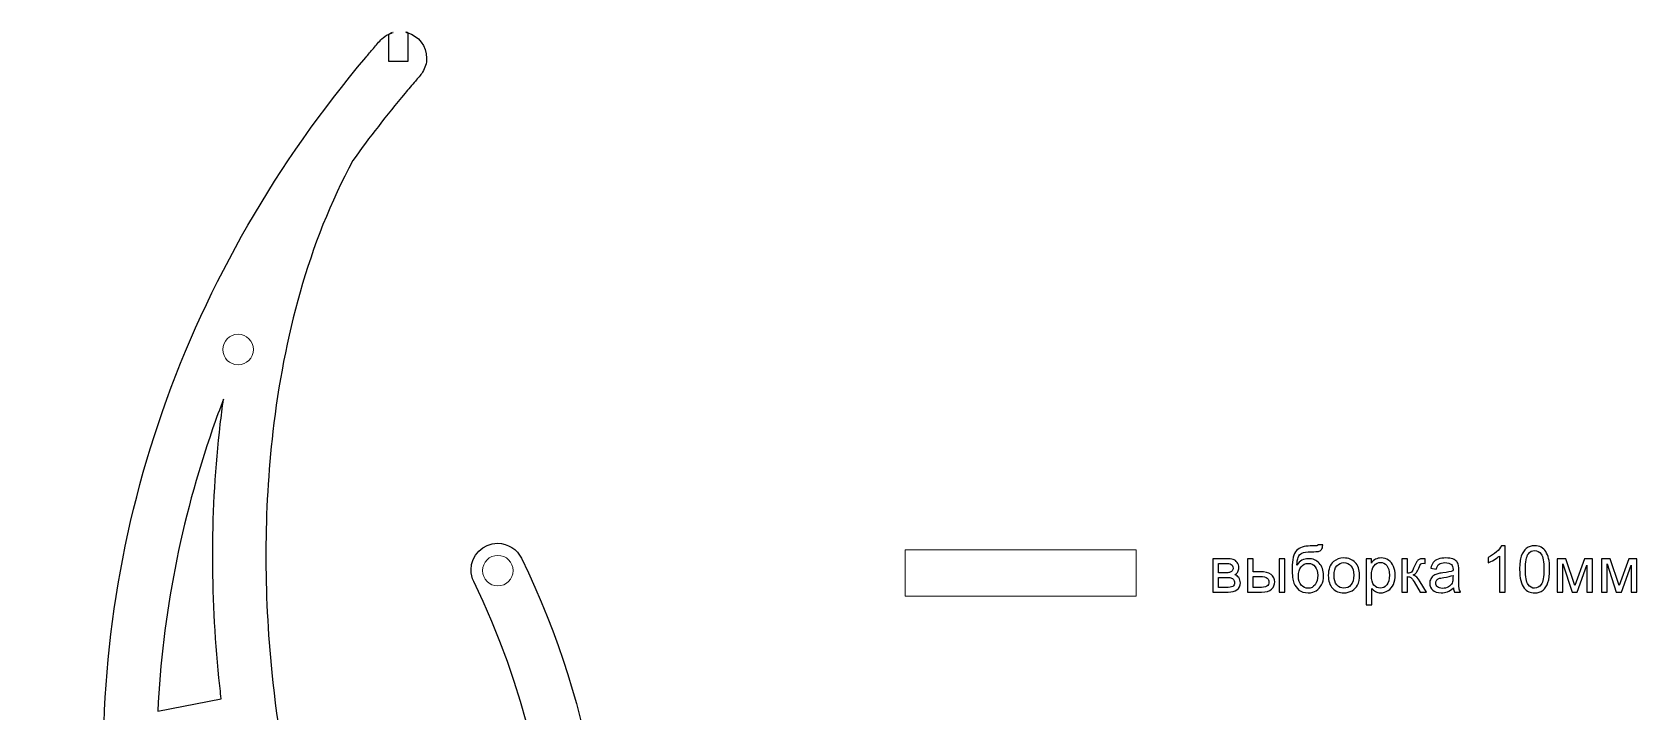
# Model space of a CAD drawing. Header units: centimetres. Extents: x -860 to -17, y -240 to 97.
# Drawn here: x -685.7 to -564.8, y -143.5 to -92.3 of the extents above; entities that cross this region are included whole.
import ezdxf

# ---------------------------------------------------------------- set-up
doc = ezdxf.new("R2010")
doc.units = ezdxf.units.CM
doc.header["$MEASUREMENT"] = 0
doc.layers.add('layer 1', color=7, linetype='Continuous')

msp = doc.modelspace()

# ---------------------------------------------------------------- linework, layer by layer
at = {"layer": 'layer 1', "color": 177, "lineweight": 20}
msp.add_lwpolyline([(-619.95808, -134.74658), (-602.55422, -134.74658), (-602.55422, -131.26582), (-619.95808, -131.26582), (-619.95808, -134.74658)], close=True, dxfattribs=at)
for centre in [(-670.1898, -116.17668), (-650.6267, -132.82498)]:
    msp.add_ellipse(centre, major_axis=(0, 1.15), ratio=1, dxfattribs=at)
at = {"layer": 'layer 1', "color": 242}
for points, knots in [([(-650.239, -218.71008), (-650.239, -218.71008), (-650.239, -218.74066), (-650.239, -218.74066), (-650.239, -218.74066), (-650.239, -218.74066), (-640.76405, -218.74066), (-640.76405, -218.74066), (-640.76405, -218.74066), (-640.76405, -218.74066), (-635.76431, -218.74066), (-635.76431, -218.74066), (-635.76431, -218.74066), (-635.76431, -218.74066), (-634.26384, -218.74066), (-634.26384, -218.74066), (-634.26384, -218.74066), (-636.25617, -216.35117), (-638.63878, -214.24754), (-641.32488, -212.50919), (-641.32488, -212.50919), (-641.37076, -212.47951), (-641.4167, -212.4499), (-641.46275, -212.42043), (-641.46275, -212.42043), (-647.0049, -208.3639), (-652.08443, -203.73328), (-656.55708, -198.57138), (-656.55708, -198.57138), (-642.19013, -179.12699), (-637.58646, -155.1893), (-648.84587, -131.89316), (-648.84587, -131.89316), (-648.84587, -131.89316), (-648.84965, -131.89499), (-648.84965, -131.89499), (-648.84965, -131.89499), (-649.17259, -131.22805), (-649.85585, -130.76809), (-650.64658, -130.76809), (-650.64658, -130.76809), (-651.7486, -130.76809), (-652.64196, -131.66145), (-652.64196, -132.76347), (-652.64196, -132.76347), (-652.64196, -133.07476), (-652.57064, -133.36939), (-652.44351, -133.63195), (-652.44351, -133.63195), (-652.44351, -133.63195), (-652.44729, -133.63378), (-652.44729, -133.63378), (-652.44729, -133.63378), (-644.68331, -149.69776), (-644.97802, -165.99999), (-650.99715, -180.74756), (-650.99715, -180.74756), (-655.65934, -176.24385), (-659.15273, -170.35536), (-661.66668, -164.45944), (-661.66668, -164.45944), (-664.8883, -156.90385), (-666.82608, -148.66236), (-667.64889, -140.50028), (-667.64889, -140.50028), (-668.25415, -134.49629), (-668.26175, -128.3473), (-667.56699, -122.35102), (-667.56699, -122.35102), (-666.75331, -115.32844), (-664.92445, -108.1744), (-661.53902, -101.93029), (-661.53902, -101.93029), (-660.29709, -100.20066), (-658.98796, -98.51591), (-657.61589, -96.87841), (-657.61589, -96.87841), (-657.35952, -96.57244), (-657.10107, -96.26801), (-656.8404, -95.9653), (-656.8404, -95.9653), (-656.65892, -95.75453), (-656.44309, -95.52634), (-656.29501, -95.29073), (-656.29501, -95.29073), (-656.10194, -94.98358), (-655.99024, -94.6201), (-655.99024, -94.23051), (-655.99024, -94.23051), (-655.99024, -93.32696), (-656.59084, -92.56382), (-657.41455, -92.31821), (-657.41455, -92.31821), (-657.40061, -92.32237), (-657.38673, -92.32667), (-657.37292, -92.33112), (-657.37292, -92.33112), (-657.37292, -92.33112), (-657.37292, -94.47281), (-657.37292, -94.47281), (-657.37292, -94.47281), (-657.37292, -94.47281), (-658.87292, -94.47281), (-658.87292, -94.47281), (-658.87292, -94.47281), (-658.87292, -94.47281), (-658.87292, -92.44283), (-658.87292, -92.44283), (-658.87292, -92.44283), (-659.0503, -92.53104), (-659.21271, -92.64485), (-659.35527, -92.77946), (-659.35527, -92.77946), (-659.57989, -92.9916), (-659.79246, -93.26272), (-659.99379, -93.49738), (-659.99379, -93.49738), (-660.18853, -93.72438), (-660.38212, -93.95228), (-660.57452, -94.18104), (-660.57452, -94.18104), (-667.22521, -102.08889), (-672.47105, -111.05459), (-675.88208, -120.83093), (-675.88208, -120.83093), (-679.25598, -130.50084), (-680.74428, -140.77908), (-680.21822, -151.00853), (-680.21822, -151.00853), (-679.56443, -163.72186), (-675.85447, -176.03025), (-669.57107, -187.08866), (-669.57107, -187.08866), (-667.24809, -191.17697), (-664.60361, -195.04442), (-661.67911, -198.67819), (-661.67911, -198.67819), (-664.59454, -202.31663), (-667.87657, -205.77469), (-671.47318, -209.01556), (-671.47318, -209.01556), (-677.15951, -210.99246), (-682.07658, -214.3931), (-685.70153, -218.74066), (-685.70153, -218.74066), (-685.70153, -218.74066), (-679.20132, -218.74066), (-679.20132, -218.74066), (-679.20132, -218.74066), (-679.20132, -218.74066), (-669.56103, -218.74066), (-669.56103, -218.74066), (-669.56103, -218.74066), (-669.56103, -218.74066), (-669.56103, -218.71008), (-669.56103, -218.71008), (-669.56103, -218.71008), (-669.56103, -218.71008), (-669.52954, -218.71008), (-669.52954, -218.71008), (-669.52954, -218.71008), (-666.64787, -217.41262), (-663.40428, -216.68338), (-659.97381, -216.68338), (-659.97381, -216.68338), (-656.54335, -216.68338), (-653.29976, -217.41262), (-650.41809, -218.71008), (-650.41809, -218.71008), (-650.41809, -218.71008), (-650.239, -218.71008), (-650.239, -218.71008)], [0, 0, 0, 0, 0.022727273, 0.022727273, 0.022727273, 0.022727273, 0.045454545, 0.045454545, 0.045454545, 0.045454545, 0.068181818, 0.068181818, 0.068181818, 0.068181818, 0.090909091, 0.090909091, 0.090909091, 0.090909091, 0.113636364, 0.113636364, 0.113636364, 0.113636364, 0.136363636, 0.136363636, 0.136363636, 0.136363636, 0.159090909, 0.159090909, 0.159090909, 0.159090909, 0.181818182, 0.181818182, 0.181818182, 0.181818182, 0.204545455, 0.204545455, 0.204545455, 0.204545455, 0.227272727, 0.227272727, 0.227272727, 0.227272727, 0.25, 0.25, 0.25, 0.25, 0.272727273, 0.272727273, 0.272727273, 0.272727273, 0.295454545, 0.295454545, 0.295454545, 0.295454545, 0.318181818, 0.318181818, 0.318181818, 0.318181818, 0.340909091, 0.340909091, 0.340909091, 0.340909091, 0.363636364, 0.363636364, 0.363636364, 0.363636364, 0.386363636, 0.386363636, 0.386363636, 0.386363636, 0.409090909, 0.409090909, 0.409090909, 0.409090909, 0.431818182, 0.431818182, 0.431818182, 0.431818182, 0.454545455, 0.454545455, 0.454545455, 0.454545455, 0.477272727, 0.477272727, 0.477272727, 0.477272727, 0.5, 0.5, 0.5, 0.5, 0.522727273, 0.522727273, 0.522727273, 0.522727273, 0.545454545, 0.545454545, 0.545454545, 0.545454545, 0.568181818, 0.568181818, 0.568181818, 0.568181818, 0.590909091, 0.590909091, 0.590909091, 0.590909091, 0.613636364, 0.613636364, 0.613636364, 0.613636364, 0.636363636, 0.636363636, 0.636363636, 0.636363636, 0.659090909, 0.659090909, 0.659090909, 0.659090909, 0.681818182, 0.681818182, 0.681818182, 0.681818182, 0.704545455, 0.704545455, 0.704545455, 0.704545455, 0.727272727, 0.727272727, 0.727272727, 0.727272727, 0.75, 0.75, 0.75, 0.75, 0.772727273, 0.772727273, 0.772727273, 0.772727273, 0.795454545, 0.795454545, 0.795454545, 0.795454545, 0.818181818, 0.818181818, 0.818181818, 0.818181818, 0.840909091, 0.840909091, 0.840909091, 0.840909091, 0.863636364, 0.863636364, 0.863636364, 0.863636364, 0.886363636, 0.886363636, 0.886363636, 0.886363636, 0.909090909, 0.909090909, 0.909090909, 0.909090909, 0.931818182, 0.931818182, 0.931818182, 0.931818182, 0.954545455, 0.954545455, 0.954545455, 0.954545455, 1, 1, 1, 1]), ([(-658.77169, -92.39598), (-658.80581, -92.41062), (-658.83945, -92.42619), (-658.87256, -92.44265), (-658.87256, -92.44265), (-658.83945, -92.42619), (-658.80581, -92.41062), (-658.77169, -92.39598)], [0, 0, 0, 0, 0.333333333, 0.333333333, 0.333333333, 0.333333333, 1, 1, 1, 1]), ([(-658.71969, -92.37453), (-658.73636, -92.38113), (-658.75292, -92.38795), (-658.76936, -92.39498), (-658.76936, -92.39498), (-658.75292, -92.38795), (-658.73636, -92.38113), (-658.71969, -92.37453)], [0, 0, 0, 0, 0.333333333, 0.333333333, 0.333333333, 0.333333333, 1, 1, 1, 1]), ([(-658.68014, -92.35937), (-658.68859, -92.3625), (-658.697, -92.36569), (-658.70539, -92.36894), (-658.70539, -92.36894), (-658.697, -92.36569), (-658.68858, -92.3625), (-658.68014, -92.35937)], [0, 0, 0, 0, 0.333333333, 0.333333333, 0.333333333, 0.333333333, 1, 1, 1, 1]), ([(-658.63992, -92.34492), (-658.65308, -92.34949), (-658.66617, -92.35418), (-658.67921, -92.35902), (-658.67921, -92.35902), (-658.66617, -92.35419), (-658.65308, -92.34949), (-658.63992, -92.34492)], [0, 0, 0, 0, 0.333333333, 0.333333333, 0.333333333, 0.333333333, 1, 1, 1, 1]), ([(-658.61496, -92.33645), (-658.62303, -92.33913), (-658.63108, -92.34186), (-658.6391, -92.34464), (-658.6391, -92.34464), (-658.63108, -92.34186), (-658.62303, -92.33913), (-658.61496, -92.33645)], [0, 0, 0, 0, 0.333333333, 0.333333333, 0.333333333, 0.333333333, 1, 1, 1, 1]), ([(-658.59227, -92.32906), (-658.59862, -92.33109), (-658.60497, -92.33314), (-658.61129, -92.33523), (-658.61129, -92.33523), (-658.60497, -92.33314), (-658.59863, -92.33109), (-658.59227, -92.32906)], [0, 0, 0, 0, 0.333333333, 0.333333333, 0.333333333, 0.333333333, 1, 1, 1, 1]), ([(-658.50618, -92.30375), (-658.51815, -92.30698), (-658.53009, -92.31032), (-658.54197, -92.31376), (-658.54197, -92.31376), (-658.53008, -92.31032), (-658.51815, -92.30698), (-658.50618, -92.30375)], [0, 0, 0, 0, 0.333333333, 0.333333333, 0.333333333, 0.333333333, 1, 1, 1, 1]), ([(-657.57225, -92.27812), (-657.57935, -92.27663), (-657.58645, -92.27516), (-657.59358, -92.27374), (-657.59358, -92.27374), (-657.58645, -92.27516), (-657.57935, -92.27662), (-657.57225, -92.27812)], [0, 0, 0, 0, 0.333333333, 0.333333333, 0.333333333, 0.333333333, 1, 1, 1, 1]), ([(-657.52099, -92.28964), (-657.5297, -92.28756), (-657.53842, -92.28554), (-657.54717, -92.28358), (-657.54717, -92.28358), (-657.53843, -92.28554), (-657.52969, -92.28757), (-657.52099, -92.28964)], [0, 0, 0, 0, 0.333333333, 0.333333333, 0.333333333, 0.333333333, 1, 1, 1, 1]), ([(-657.46893, -92.30283), (-657.47964, -92.29996), (-657.49037, -92.29718), (-657.50115, -92.29449), (-657.50115, -92.29449), (-657.49038, -92.29718), (-657.47964, -92.29996), (-657.46893, -92.30283)], [0, 0, 0, 0, 0.333333333, 0.333333333, 0.333333333, 0.333333333, 1, 1, 1, 1]), ([(-657.42024, -92.31652), (-657.4326, -92.31288), (-657.44499, -92.30935), (-657.45744, -92.30594), (-657.45744, -92.30594), (-657.44499, -92.30935), (-657.43259, -92.31288), (-657.42024, -92.31652)], [0, 0, 0, 0, 0.333333333, 0.333333333, 0.333333333, 0.333333333, 1, 1, 1, 1]), ([(-671.45555, -142.48627), (-671.45555, -142.48627), (-676.23587, -143.40926), (-676.23587, -143.40926), (-676.23587, -143.40926), (-675.88985, -136.17357), (-674.49603, -129.00055), (-672.10536, -122.14865), (-672.10536, -122.14865), (-671.84333, -121.39765), (-671.56973, -120.6518), (-671.28514, -119.91102), (-671.28514, -119.91102), (-671.37577, -120.54912), (-671.45835, -121.18716), (-671.5328, -121.8245), (-671.5328, -121.8245), (-672.26931, -128.12928), (-672.26518, -134.58795), (-671.62872, -140.90148), (-671.62872, -140.90148), (-671.57549, -141.42954), (-671.51778, -141.95787), (-671.45555, -142.48627)], [0, 0, 0, 0, 0.142857143, 0.142857143, 0.142857143, 0.142857143, 0.285714286, 0.285714286, 0.285714286, 0.285714286, 0.428571429, 0.428571429, 0.428571429, 0.428571429, 0.571428571, 0.571428571, 0.571428571, 0.571428571, 0.714285714, 0.714285714, 0.714285714, 0.714285714, 1, 1, 1, 1])]:
    msp.add_open_spline(points, degree=3, knots=knots, dxfattribs=at)
at = {"layer": 'layer 1', "color": 250}
for points, knots in [([(-588.87317, -130.88535), (-588.87317, -130.88535), (-588.49484, -130.8902), (-588.49484, -130.8902), (-588.49484, -130.8902), (-588.51182, -131.05915), (-588.54981, -131.17718), (-588.60721, -131.24347), (-588.60721, -131.24347), (-588.66461, -131.30976), (-588.73817, -131.35179), (-588.82871, -131.3712), (-588.82871, -131.3712), (-588.91925, -131.38979), (-589.0971, -131.39949), (-589.36145, -131.39949), (-589.36145, -131.39949), (-589.71229, -131.39949), (-589.95158, -131.43344), (-590.07931, -131.50135), (-590.07931, -131.50135), (-590.20622, -131.56925), (-590.29838, -131.67758), (-590.35416, -131.82632), (-590.35416, -131.82632), (-590.40994, -131.97588), (-590.44066, -132.16747), (-590.44713, -132.40271), (-590.44713, -132.40271), (-590.33961, -132.24265), (-590.21431, -132.12301), (-590.07041, -132.04298), (-590.07041, -132.04298), (-589.92733, -131.96294), (-589.76484, -131.92333), (-589.58537, -131.92333), (-589.58537, -131.92333), (-589.25555, -131.92333), (-588.98231, -132.03651), (-588.76566, -132.26286), (-588.76566, -132.26286), (-588.54981, -132.48921), (-588.44149, -132.7956), (-588.44149, -133.18282), (-588.44149, -133.18282), (-588.44149, -133.47627), (-588.49565, -133.71717), (-588.60478, -133.90472), (-588.60478, -133.90472), (-588.71392, -134.09227), (-588.84326, -134.23778), (-588.99282, -134.34045), (-588.99282, -134.34045), (-589.14156, -134.44312), (-589.34528, -134.49404), (-589.60235, -134.49404), (-589.60235, -134.49404), (-589.90146, -134.49404), (-590.13347, -134.42614), (-590.29919, -134.28952), (-590.29919, -134.28952), (-590.46491, -134.1529), (-590.59183, -133.97829), (-590.68075, -133.76568), (-590.68075, -133.76568), (-590.76887, -133.55307), (-590.81333, -133.18201), (-590.81333, -132.65413), (-590.81333, -132.65413), (-590.81333, -131.99043), (-590.70096, -131.54338), (-590.47704, -131.31299), (-590.47704, -131.31299), (-590.25311, -131.0826), (-589.90792, -130.9678), (-589.44229, -130.9678), (-589.44229, -130.9678), (-589.15207, -130.9678), (-588.98797, -130.96295), (-588.94835, -130.95325), (-588.94835, -130.95325), (-588.90955, -130.94355), (-588.88449, -130.92092), (-588.87317, -130.88535)], [0, 0, 0, 0, 0.045454545, 0.045454545, 0.045454545, 0.045454545, 0.090909091, 0.090909091, 0.090909091, 0.090909091, 0.136363636, 0.136363636, 0.136363636, 0.136363636, 0.181818182, 0.181818182, 0.181818182, 0.181818182, 0.227272727, 0.227272727, 0.227272727, 0.227272727, 0.272727273, 0.272727273, 0.272727273, 0.272727273, 0.318181818, 0.318181818, 0.318181818, 0.318181818, 0.363636364, 0.363636364, 0.363636364, 0.363636364, 0.409090909, 0.409090909, 0.409090909, 0.409090909, 0.454545455, 0.454545455, 0.454545455, 0.454545455, 0.5, 0.5, 0.5, 0.5, 0.545454545, 0.545454545, 0.545454545, 0.545454545, 0.590909091, 0.590909091, 0.590909091, 0.590909091, 0.636363636, 0.636363636, 0.636363636, 0.636363636, 0.681818182, 0.681818182, 0.681818182, 0.681818182, 0.727272727, 0.727272727, 0.727272727, 0.727272727, 0.772727273, 0.772727273, 0.772727273, 0.772727273, 0.818181818, 0.818181818, 0.818181818, 0.818181818, 0.863636364, 0.863636364, 0.863636364, 0.863636364, 0.909090909, 0.909090909, 0.909090909, 0.909090909, 1, 1, 1, 1]), ([(-574.77468, -134.44069), (-574.77468, -134.44069), (-575.20152, -134.44069), (-575.20152, -134.44069), (-575.20152, -134.44069), (-575.20152, -134.44069), (-575.20152, -131.72285), (-575.20152, -131.72285), (-575.20152, -131.72285), (-575.30418, -131.82147), (-575.43919, -131.91929), (-575.60572, -132.01711), (-575.60572, -132.01711), (-575.77225, -132.11492), (-575.92261, -132.18849), (-576.05519, -132.23699), (-576.05519, -132.23699), (-576.05519, -132.23699), (-576.05519, -131.82471), (-576.05519, -131.82471), (-576.05519, -131.82471), (-575.81671, -131.71315), (-575.60814, -131.57734), (-575.42949, -131.41727), (-575.42949, -131.41727), (-575.25083, -131.25802), (-575.12391, -131.10361), (-575.04954, -130.95325), (-575.04954, -130.95325), (-575.04954, -130.95325), (-574.77468, -130.95325), (-574.77468, -130.95325), (-574.77468, -130.95325), (-574.77468, -130.95325), (-574.77468, -134.44069), (-574.77468, -134.44069)], [0, 0, 0, 0, 0.1, 0.1, 0.1, 0.1, 0.2, 0.2, 0.2, 0.2, 0.3, 0.3, 0.3, 0.3, 0.4, 0.4, 0.4, 0.4, 0.5, 0.5, 0.5, 0.5, 0.6, 0.6, 0.6, 0.6, 0.7, 0.7, 0.7, 0.7, 0.8, 0.8, 0.8, 0.8, 1, 1, 1, 1]), ([(-573.67768, -132.72688), (-573.67768, -132.31702), (-573.63565, -131.98558), (-573.55157, -131.73498), (-573.55157, -131.73498), (-573.46669, -131.48356), (-573.34139, -131.29036), (-573.17486, -131.15535), (-573.17486, -131.15535), (-573.00914, -131.02035), (-572.79976, -130.95325), (-572.54754, -130.95325), (-572.54754, -130.95325), (-572.36161, -130.95325), (-572.19831, -130.99044), (-572.05684, -131.06562), (-572.05684, -131.06562), (-571.91618, -131.1408), (-571.79977, -131.24913), (-571.70923, -131.3906), (-571.70923, -131.3906), (-571.61869, -131.53126), (-571.54755, -131.70345), (-571.49581, -131.90636), (-571.49581, -131.90636), (-571.44327, -132.10926), (-571.4174, -132.38331), (-571.4174, -132.72688), (-571.4174, -132.72688), (-571.4174, -133.13432), (-571.45943, -133.46414), (-571.5427, -133.71475), (-571.5427, -133.71475), (-571.62596, -133.96616), (-571.75127, -134.15937), (-571.9178, -134.29518), (-571.9178, -134.29518), (-572.08352, -134.43099), (-572.2937, -134.49889), (-572.54754, -134.49889), (-572.54754, -134.49889), (-572.88141, -134.49889), (-573.14414, -134.38006), (-573.33492, -134.14158), (-573.33492, -134.14158), (-573.5637, -133.85056), (-573.67768, -133.37926), (-573.67768, -132.72688)], [0, 0, 0, 0, 0.076923077, 0.076923077, 0.076923077, 0.076923077, 0.153846154, 0.153846154, 0.153846154, 0.153846154, 0.230769231, 0.230769231, 0.230769231, 0.230769231, 0.307692308, 0.307692308, 0.307692308, 0.307692308, 0.384615385, 0.384615385, 0.384615385, 0.384615385, 0.461538462, 0.461538462, 0.461538462, 0.461538462, 0.538461538, 0.538461538, 0.538461538, 0.538461538, 0.615384615, 0.615384615, 0.615384615, 0.615384615, 0.692307692, 0.692307692, 0.692307692, 0.692307692, 0.769230769, 0.769230769, 0.769230769, 0.769230769, 0.846153846, 0.846153846, 0.846153846, 0.846153846, 1, 1, 1, 1]), ([(-573.24115, -132.7285), (-573.24115, -133.30004), (-573.17486, -133.67999), (-573.04147, -133.86753), (-573.04147, -133.86753), (-572.90809, -134.05589), (-572.74317, -134.14967), (-572.54754, -134.14967), (-572.54754, -134.14967), (-572.35191, -134.14967), (-572.18699, -134.05508), (-572.05361, -133.86673), (-572.05361, -133.86673), (-571.92022, -133.67756), (-571.85393, -133.29842), (-571.85393, -132.7285), (-571.85393, -132.7285), (-571.85393, -132.15696), (-571.92022, -131.77701), (-572.05361, -131.58946), (-572.05361, -131.58946), (-572.18619, -131.40111), (-572.35272, -131.30733), (-572.55239, -131.30733), (-572.55239, -131.30733), (-572.74802, -131.30733), (-572.90485, -131.3906), (-573.02207, -131.55632), (-573.02207, -131.55632), (-573.16839, -131.76731), (-573.24115, -132.15858), (-573.24115, -132.7285)], [0, 0, 0, 0, 0.111111111, 0.111111111, 0.111111111, 0.111111111, 0.222222222, 0.222222222, 0.222222222, 0.222222222, 0.333333333, 0.333333333, 0.333333333, 0.333333333, 0.444444444, 0.444444444, 0.444444444, 0.444444444, 0.555555556, 0.555555556, 0.555555556, 0.555555556, 0.666666667, 0.666666667, 0.666666667, 0.666666667, 0.777777778, 0.777777778, 0.777777778, 0.777777778, 1, 1, 1, 1]), ([(-596.77043, -131.92333), (-596.77043, -131.92333), (-595.78823, -131.92333), (-595.78823, -131.92333), (-595.78823, -131.92333), (-595.54732, -131.92333), (-595.36786, -131.94354), (-595.24983, -131.98396), (-595.24983, -131.98396), (-595.13262, -132.02438), (-595.03157, -132.09795), (-594.94749, -132.20546), (-594.94749, -132.20546), (-594.86261, -132.31379), (-594.82057, -132.44233), (-594.82057, -132.59269), (-594.82057, -132.59269), (-594.82057, -132.71314), (-594.84563, -132.81823), (-594.89495, -132.90716), (-594.89495, -132.90716), (-594.94507, -132.99689), (-595.01944, -133.07207), (-595.11968, -133.13189), (-595.11968, -133.13189), (-595.00165, -133.1715), (-594.90384, -133.24507), (-594.82542, -133.35339), (-594.82542, -133.35339), (-594.74782, -133.46091), (-594.70901, -133.58944), (-594.70901, -133.73738), (-594.70901, -133.73738), (-594.72437, -133.97586), (-594.81006, -134.1529), (-594.96447, -134.26769), (-594.96447, -134.26769), (-595.11887, -134.38329), (-595.34361, -134.44069), (-595.63787, -134.44069), (-595.63787, -134.44069), (-595.63787, -134.44069), (-596.77043, -134.44069), (-596.77043, -134.44069), (-596.77043, -134.44069), (-596.77043, -134.44069), (-596.77043, -131.92333), (-596.77043, -131.92333)], [0, 0, 0, 0, 0.076923077, 0.076923077, 0.076923077, 0.076923077, 0.153846154, 0.153846154, 0.153846154, 0.153846154, 0.230769231, 0.230769231, 0.230769231, 0.230769231, 0.307692308, 0.307692308, 0.307692308, 0.307692308, 0.384615385, 0.384615385, 0.384615385, 0.384615385, 0.461538462, 0.461538462, 0.461538462, 0.461538462, 0.538461538, 0.538461538, 0.538461538, 0.538461538, 0.615384615, 0.615384615, 0.615384615, 0.615384615, 0.692307692, 0.692307692, 0.692307692, 0.692307692, 0.769230769, 0.769230769, 0.769230769, 0.769230769, 0.846153846, 0.846153846, 0.846153846, 0.846153846, 1, 1, 1, 1]), ([(-596.3436, -132.98557), (-596.3436, -132.98557), (-595.89089, -132.98557), (-595.89089, -132.98557), (-595.89089, -132.98557), (-595.71062, -132.98557), (-595.58613, -132.97587), (-595.51903, -132.95728), (-595.51903, -132.95728), (-595.45112, -132.93787), (-595.39049, -132.89988), (-595.33714, -132.84167), (-595.33714, -132.84167), (-595.28379, -132.78428), (-595.25711, -132.71476), (-595.25711, -132.63392), (-595.25711, -132.63392), (-595.25711, -132.50053), (-595.304, -132.40837), (-595.39696, -132.35583), (-595.39696, -132.35583), (-595.49074, -132.30328), (-595.6508, -132.27741), (-595.87715, -132.27741), (-595.87715, -132.27741), (-595.87715, -132.27741), (-596.3436, -132.27741), (-596.3436, -132.27741), (-596.3436, -132.27741), (-596.3436, -132.27741), (-596.3436, -132.98557), (-596.3436, -132.98557)], [0, 0, 0, 0, 0.111111111, 0.111111111, 0.111111111, 0.111111111, 0.222222222, 0.222222222, 0.222222222, 0.222222222, 0.333333333, 0.333333333, 0.333333333, 0.333333333, 0.444444444, 0.444444444, 0.444444444, 0.444444444, 0.555555556, 0.555555556, 0.555555556, 0.555555556, 0.666666667, 0.666666667, 0.666666667, 0.666666667, 0.777777778, 0.777777778, 0.777777778, 0.777777778, 1, 1, 1, 1]), ([(-594.1787, -131.92333), (-594.1787, -131.92333), (-593.75187, -131.92333), (-593.75187, -131.92333), (-593.75187, -131.92333), (-593.75187, -131.92333), (-593.75187, -132.90796), (-593.75187, -132.90796), (-593.75187, -132.90796), (-593.75187, -132.90796), (-593.21347, -132.90796), (-593.21347, -132.90796), (-593.21347, -132.90796), (-592.86182, -132.90796), (-592.59181, -132.97587), (-592.40184, -133.11249), (-592.40184, -133.11249), (-592.21187, -133.24911), (-592.11728, -133.43747), (-592.11728, -133.67756), (-592.11728, -133.67756), (-592.11728, -133.88774), (-592.19651, -134.06721), (-592.35495, -134.21676), (-592.35495, -134.21676), (-592.5134, -134.36632), (-592.76643, -134.44069), (-593.11485, -134.44069), (-593.11485, -134.44069), (-593.11485, -134.44069), (-594.1787, -134.44069), (-594.1787, -134.44069), (-594.1787, -134.44069), (-594.1787, -134.44069), (-594.1787, -131.92333), (-594.1787, -131.92333)], [0, 0, 0, 0, 0.1, 0.1, 0.1, 0.1, 0.2, 0.2, 0.2, 0.2, 0.3, 0.3, 0.3, 0.3, 0.4, 0.4, 0.4, 0.4, 0.5, 0.5, 0.5, 0.5, 0.6, 0.6, 0.6, 0.6, 0.7, 0.7, 0.7, 0.7, 0.8, 0.8, 0.8, 0.8, 1, 1, 1, 1]), ([(-591.79716, -131.92333), (-591.79716, -131.92333), (-591.37032, -131.92333), (-591.37032, -131.92333), (-591.37032, -131.92333), (-591.37032, -131.92333), (-591.37032, -134.44069), (-591.37032, -134.44069), (-591.37032, -134.44069), (-591.37032, -134.44069), (-591.79716, -134.44069), (-591.79716, -134.44069), (-591.79716, -134.44069), (-591.79716, -134.44069), (-591.79716, -131.92333), (-591.79716, -131.92333)], [0, 0, 0, 0, 0.2, 0.2, 0.2, 0.2, 0.4, 0.4, 0.4, 0.4, 0.6, 0.6, 0.6, 0.6, 1, 1, 1, 1]), ([(-588.88772, -133.17069), (-588.88772, -132.90958), (-588.94997, -132.69535), (-589.07366, -132.52802), (-589.07366, -132.52802), (-589.19734, -132.36068), (-589.37196, -132.27741), (-589.5975, -132.27741), (-589.5975, -132.27741), (-589.83274, -132.27741), (-590.01382, -132.36553), (-590.14155, -132.54257), (-590.14155, -132.54257), (-590.26928, -132.7188), (-590.33314, -132.95404), (-590.33314, -133.24911), (-590.33314, -133.24911), (-590.33314, -133.54013), (-590.26281, -133.76325), (-590.12134, -133.91766), (-590.12134, -133.91766), (-589.98068, -134.07206), (-589.80607, -134.14967), (-589.59992, -134.14967), (-589.59992, -134.14967), (-589.38812, -134.14967), (-589.21674, -134.05993), (-589.08497, -133.88128), (-589.08497, -133.88128), (-588.9532, -133.70262), (-588.88772, -133.46576), (-588.88772, -133.17069)], [0, 0, 0, 0, 0.111111111, 0.111111111, 0.111111111, 0.111111111, 0.222222222, 0.222222222, 0.222222222, 0.222222222, 0.333333333, 0.333333333, 0.333333333, 0.333333333, 0.444444444, 0.444444444, 0.444444444, 0.444444444, 0.555555556, 0.555555556, 0.555555556, 0.555555556, 0.666666667, 0.666666667, 0.666666667, 0.666666667, 0.777777778, 0.777777778, 0.777777778, 0.777777778, 1, 1, 1, 1]), ([(-588.08822, -133.18201), (-588.08822, -132.71718), (-587.95887, -132.3728), (-587.69938, -132.14888), (-587.69938, -132.14888), (-587.48353, -131.96294), (-587.21919, -131.86998), (-586.90795, -131.86998), (-586.90795, -131.86998), (-586.56277, -131.86998), (-586.27983, -131.98315), (-586.05994, -132.20951), (-586.05994, -132.20951), (-585.84086, -132.43505), (-585.73092, -132.7479), (-585.73092, -133.14644), (-585.73092, -133.14644), (-585.73092, -133.4698), (-585.77943, -133.72364), (-585.87643, -133.90876), (-585.87643, -133.90876), (-585.97344, -134.09389), (-586.11491, -134.23778), (-586.30084, -134.34045), (-586.30084, -134.34045), (-586.48597, -134.44312), (-586.68888, -134.49404), (-586.90795, -134.49404), (-586.90795, -134.49404), (-587.26042, -134.49404), (-587.54497, -134.38168), (-587.76243, -134.15613), (-587.76243, -134.15613), (-587.97989, -133.93059), (-588.08822, -133.60561), (-588.08822, -133.18201)], [0, 0, 0, 0, 0.1, 0.1, 0.1, 0.1, 0.2, 0.2, 0.2, 0.2, 0.3, 0.3, 0.3, 0.3, 0.4, 0.4, 0.4, 0.4, 0.5, 0.5, 0.5, 0.5, 0.6, 0.6, 0.6, 0.6, 0.7, 0.7, 0.7, 0.7, 0.8, 0.8, 0.8, 0.8, 1, 1, 1, 1]), ([(-587.65168, -133.18282), (-587.65168, -133.50456), (-587.58135, -133.74547), (-587.44069, -133.90472), (-587.44069, -133.90472), (-587.29922, -134.06478), (-587.12218, -134.14482), (-586.90795, -134.14482), (-586.90795, -134.14482), (-586.69615, -134.14482), (-586.51992, -134.06478), (-586.37845, -133.90391), (-586.37845, -133.90391), (-586.23779, -133.74304), (-586.16746, -133.4981), (-586.16746, -133.16908), (-586.16746, -133.16908), (-586.16746, -132.85865), (-586.2386, -132.62341), (-586.38007, -132.46415), (-586.38007, -132.46415), (-586.52154, -132.30409), (-586.69777, -132.22406), (-586.90795, -132.22406), (-586.90795, -132.22406), (-587.12218, -132.22406), (-587.29922, -132.30328), (-587.44069, -132.46254), (-587.44069, -132.46254), (-587.58135, -132.62179), (-587.65168, -132.86188), (-587.65168, -133.18282)], [0, 0, 0, 0, 0.111111111, 0.111111111, 0.111111111, 0.111111111, 0.222222222, 0.222222222, 0.222222222, 0.222222222, 0.333333333, 0.333333333, 0.333333333, 0.333333333, 0.444444444, 0.444444444, 0.444444444, 0.444444444, 0.555555556, 0.555555556, 0.555555556, 0.555555556, 0.666666667, 0.666666667, 0.666666667, 0.666666667, 0.777777778, 0.777777778, 0.777777778, 0.777777778, 1, 1, 1, 1]), ([(-585.23052, -135.40592), (-585.23052, -135.40592), (-585.23052, -131.92333), (-585.23052, -131.92333), (-585.23052, -131.92333), (-585.23052, -131.92333), (-584.84249, -131.92333), (-584.84249, -131.92333), (-584.84249, -131.92333), (-584.84249, -131.92333), (-584.84249, -132.25397), (-584.84249, -132.25397), (-584.84249, -132.25397), (-584.75114, -132.12624), (-584.64767, -132.03004), (-584.53207, -131.96618), (-584.53207, -131.96618), (-584.41727, -131.90231), (-584.27742, -131.86998), (-584.11331, -131.86998), (-584.11331, -131.86998), (-583.89828, -131.86998), (-583.70911, -131.92495), (-583.54501, -132.0357), (-583.54501, -132.0357), (-583.3809, -132.14564), (-583.25722, -132.30166), (-583.17315, -132.50215), (-583.17315, -132.50215), (-583.08988, -132.70344), (-583.04784, -132.92332), (-583.04784, -133.16342), (-583.04784, -133.16342), (-583.04784, -133.41968), (-583.09392, -133.65088), (-583.18608, -133.85703), (-583.18608, -133.85703), (-583.27824, -134.06236), (-583.41243, -134.22), (-583.58866, -134.32994), (-583.58866, -134.32994), (-583.76409, -134.43907), (-583.94921, -134.49404), (-584.14323, -134.49404), (-584.14323, -134.49404), (-584.2855, -134.49404), (-584.41323, -134.46413), (-584.5256, -134.40431), (-584.5256, -134.40431), (-584.63877, -134.34449), (-584.73093, -134.26931), (-584.80369, -134.17796), (-584.80369, -134.17796), (-584.80369, -134.17796), (-584.80369, -135.40592), (-584.80369, -135.40592), (-584.80369, -135.40592), (-584.80369, -135.40592), (-585.23052, -135.40592), (-585.23052, -135.40592)], [0, 0, 0, 0, 0.0625, 0.0625, 0.0625, 0.0625, 0.125, 0.125, 0.125, 0.125, 0.1875, 0.1875, 0.1875, 0.1875, 0.25, 0.25, 0.25, 0.25, 0.3125, 0.3125, 0.3125, 0.3125, 0.375, 0.375, 0.375, 0.375, 0.4375, 0.4375, 0.4375, 0.4375, 0.5, 0.5, 0.5, 0.5, 0.5625, 0.5625, 0.5625, 0.5625, 0.625, 0.625, 0.625, 0.625, 0.6875, 0.6875, 0.6875, 0.6875, 0.75, 0.75, 0.75, 0.75, 0.8125, 0.8125, 0.8125, 0.8125, 0.875, 0.875, 0.875, 0.875, 1, 1, 1, 1]), ([(-584.84249, -133.19737), (-584.84249, -133.51992), (-584.77701, -133.7584), (-584.64686, -133.9128), (-584.64686, -133.9128), (-584.5159, -134.06721), (-584.35745, -134.14482), (-584.17152, -134.14482), (-584.17152, -134.14482), (-583.98235, -134.14482), (-583.82067, -134.06478), (-583.68648, -133.90472), (-583.68648, -133.90472), (-583.55148, -133.74466), (-583.48438, -133.49729), (-583.48438, -133.1618), (-583.48438, -133.1618), (-583.48438, -132.84167), (-583.54986, -132.60239), (-583.68163, -132.44313), (-583.68163, -132.44313), (-583.8134, -132.28388), (-583.97023, -132.20466), (-584.15293, -132.20466), (-584.15293, -132.20466), (-584.33401, -132.20466), (-584.49407, -132.28954), (-584.63312, -132.45849), (-584.63312, -132.45849), (-584.77297, -132.62826), (-584.84249, -132.87401), (-584.84249, -133.19737)], [0, 0, 0, 0, 0.111111111, 0.111111111, 0.111111111, 0.111111111, 0.222222222, 0.222222222, 0.222222222, 0.222222222, 0.333333333, 0.333333333, 0.333333333, 0.333333333, 0.444444444, 0.444444444, 0.444444444, 0.444444444, 0.555555556, 0.555555556, 0.555555556, 0.555555556, 0.666666667, 0.666666667, 0.666666667, 0.666666667, 0.777777778, 0.777777778, 0.777777778, 0.777777778, 1, 1, 1, 1]), ([(-582.53774, -131.92333), (-582.53774, -131.92333), (-582.11091, -131.92333), (-582.11091, -131.92333), (-582.11091, -131.92333), (-582.11091, -131.92333), (-582.11091, -133.00982), (-582.11091, -133.00982), (-582.11091, -133.00982), (-581.9751, -133.00982), (-581.87971, -132.98395), (-581.82474, -132.93141), (-581.82474, -132.93141), (-581.77057, -132.87967), (-581.69054, -132.7285), (-581.58383, -132.47709), (-581.58383, -132.47709), (-581.49976, -132.27822), (-581.43185, -132.14726), (-581.38012, -132.0842), (-581.38012, -132.0842), (-581.32757, -132.02115), (-581.26775, -131.9783), (-581.19984, -131.95648), (-581.19984, -131.95648), (-581.13113, -131.93465), (-581.02199, -131.92333), (-580.87244, -131.92333), (-580.87244, -131.92333), (-580.87244, -131.92333), (-580.78675, -131.92333), (-580.78675, -131.92333), (-580.78675, -131.92333), (-580.78675, -131.92333), (-580.78675, -132.27499), (-580.78675, -132.27499), (-580.78675, -132.27499), (-580.78675, -132.27499), (-580.90558, -132.27256), (-580.90558, -132.27256), (-580.90558, -132.27256), (-581.01795, -132.27256), (-581.0899, -132.28954), (-581.12143, -132.32268), (-581.12143, -132.32268), (-581.15457, -132.35744), (-581.2055, -132.46092), (-581.27341, -132.63311), (-581.27341, -132.63311), (-581.33808, -132.79802), (-581.39709, -132.91201), (-581.45125, -132.97506), (-581.45125, -132.97506), (-581.50461, -133.03812), (-581.58787, -133.09551), (-581.70024, -133.14806), (-581.70024, -133.14806), (-581.51673, -133.19737), (-581.33565, -133.36794), (-581.15781, -133.66058), (-581.15781, -133.66058), (-581.15781, -133.66058), (-580.68974, -134.44069), (-580.68974, -134.44069), (-580.68974, -134.44069), (-580.68974, -134.44069), (-581.15861, -134.44069), (-581.15861, -134.44069), (-581.15861, -134.44069), (-581.15861, -134.44069), (-581.62021, -133.66301), (-581.62021, -133.66301), (-581.62021, -133.66301), (-581.71318, -133.50537), (-581.79402, -133.4019), (-581.86273, -133.35178), (-581.86273, -133.35178), (-581.93225, -133.30165), (-582.01471, -133.27659), (-582.11091, -133.27659), (-582.11091, -133.27659), (-582.11091, -133.27659), (-582.11091, -134.44069), (-582.11091, -134.44069), (-582.11091, -134.44069), (-582.11091, -134.44069), (-582.53774, -134.44069), (-582.53774, -134.44069), (-582.53774, -134.44069), (-582.53774, -134.44069), (-582.53774, -131.92333), (-582.53774, -131.92333)], [0, 0, 0, 0, 0.041666667, 0.041666667, 0.041666667, 0.041666667, 0.083333333, 0.083333333, 0.083333333, 0.083333333, 0.125, 0.125, 0.125, 0.125, 0.166666667, 0.166666667, 0.166666667, 0.166666667, 0.208333333, 0.208333333, 0.208333333, 0.208333333, 0.25, 0.25, 0.25, 0.25, 0.291666667, 0.291666667, 0.291666667, 0.291666667, 0.333333333, 0.333333333, 0.333333333, 0.333333333, 0.375, 0.375, 0.375, 0.375, 0.416666667, 0.416666667, 0.416666667, 0.416666667, 0.458333333, 0.458333333, 0.458333333, 0.458333333, 0.5, 0.5, 0.5, 0.5, 0.541666667, 0.541666667, 0.541666667, 0.541666667, 0.583333333, 0.583333333, 0.583333333, 0.583333333, 0.625, 0.625, 0.625, 0.625, 0.666666667, 0.666666667, 0.666666667, 0.666666667, 0.708333333, 0.708333333, 0.708333333, 0.708333333, 0.75, 0.75, 0.75, 0.75, 0.791666667, 0.791666667, 0.791666667, 0.791666667, 0.833333333, 0.833333333, 0.833333333, 0.833333333, 0.875, 0.875, 0.875, 0.875, 0.916666667, 0.916666667, 0.916666667, 0.916666667, 1, 1, 1, 1]), ([(-578.65985, -134.12541), (-578.81829, -134.26042), (-578.97108, -134.355), (-579.1174, -134.41078), (-579.1174, -134.41078), (-579.26372, -134.46656), (-579.42055, -134.49404), (-579.5887, -134.49404), (-579.5887, -134.49404), (-579.86517, -134.49404), (-580.07778, -134.42695), (-580.22653, -134.29194), (-580.22653, -134.29194), (-580.37527, -134.15775), (-580.44965, -133.98556), (-580.44965, -133.77619), (-580.44965, -133.77619), (-580.44965, -133.65331), (-580.42135, -133.54094), (-580.36557, -133.43908), (-580.36557, -133.43908), (-580.30898, -133.33722), (-580.23542, -133.25638), (-580.14488, -133.19495), (-580.14488, -133.19495), (-580.05353, -133.13351), (-579.95167, -133.08662), (-579.83769, -133.05509), (-579.83769, -133.05509), (-579.75361, -133.03327), (-579.62669, -133.01225), (-579.45774, -132.99123), (-579.45774, -132.99123), (-579.11336, -132.95081), (-578.85871, -132.9015), (-578.69623, -132.84491), (-578.69623, -132.84491), (-578.69461, -132.7867), (-578.6938, -132.74952), (-578.6938, -132.73416), (-578.6938, -132.73416), (-578.6938, -132.56116), (-578.73422, -132.43909), (-578.81506, -132.36795), (-578.81506, -132.36795), (-578.92419, -132.27175), (-579.08668, -132.22406), (-579.30172, -132.22406), (-579.30172, -132.22406), (-579.50301, -132.22406), (-579.65175, -132.25963), (-579.74715, -132.32996), (-579.74715, -132.32996), (-579.84335, -132.40029), (-579.91368, -132.52478), (-579.95976, -132.70425), (-579.95976, -132.70425), (-579.95976, -132.70425), (-580.37689, -132.64604), (-580.37689, -132.64604), (-580.37689, -132.64604), (-580.33889, -132.46739), (-580.27665, -132.32268), (-580.18934, -132.21274), (-580.18934, -132.21274), (-580.10203, -132.1028), (-579.97592, -132.01872), (-579.81101, -131.9589), (-579.81101, -131.9589), (-579.6469, -131.89989), (-579.45531, -131.86998), (-579.23866, -131.86998), (-579.23866, -131.86998), (-579.02363, -131.86998), (-578.84821, -131.89504), (-578.7132, -131.94597), (-578.7132, -131.94597), (-578.57901, -131.9969), (-578.47957, -132.05995), (-578.41652, -132.13675), (-578.41652, -132.13675), (-578.35346, -132.21355), (-578.309, -132.31056), (-578.28313, -132.42777), (-578.28313, -132.42777), (-578.26939, -132.50053), (-578.26212, -132.63149), (-578.26212, -132.81985), (-578.26212, -132.81985), (-578.26212, -132.81985), (-578.26212, -133.38573), (-578.26212, -133.38573), (-578.26212, -133.38573), (-578.26212, -133.78104), (-578.25322, -134.03083), (-578.23544, -134.13673), (-578.23544, -134.13673), (-578.21846, -134.24263), (-578.18289, -134.34368), (-578.13115, -134.44069), (-578.13115, -134.44069), (-578.13115, -134.44069), (-578.57739, -134.44069), (-578.57739, -134.44069), (-578.57739, -134.44069), (-578.62024, -134.35096), (-578.64772, -134.24587), (-578.65985, -134.12541)], [0, 0, 0, 0, 0.035714286, 0.035714286, 0.035714286, 0.035714286, 0.071428571, 0.071428571, 0.071428571, 0.071428571, 0.107142857, 0.107142857, 0.107142857, 0.107142857, 0.142857143, 0.142857143, 0.142857143, 0.142857143, 0.178571429, 0.178571429, 0.178571429, 0.178571429, 0.214285714, 0.214285714, 0.214285714, 0.214285714, 0.25, 0.25, 0.25, 0.25, 0.285714286, 0.285714286, 0.285714286, 0.285714286, 0.321428571, 0.321428571, 0.321428571, 0.321428571, 0.357142857, 0.357142857, 0.357142857, 0.357142857, 0.392857143, 0.392857143, 0.392857143, 0.392857143, 0.428571429, 0.428571429, 0.428571429, 0.428571429, 0.464285714, 0.464285714, 0.464285714, 0.464285714, 0.5, 0.5, 0.5, 0.5, 0.535714286, 0.535714286, 0.535714286, 0.535714286, 0.571428571, 0.571428571, 0.571428571, 0.571428571, 0.607142857, 0.607142857, 0.607142857, 0.607142857, 0.642857143, 0.642857143, 0.642857143, 0.642857143, 0.678571429, 0.678571429, 0.678571429, 0.678571429, 0.714285714, 0.714285714, 0.714285714, 0.714285714, 0.75, 0.75, 0.75, 0.75, 0.785714286, 0.785714286, 0.785714286, 0.785714286, 0.821428571, 0.821428571, 0.821428571, 0.821428571, 0.857142857, 0.857142857, 0.857142857, 0.857142857, 0.892857143, 0.892857143, 0.892857143, 0.892857143, 0.928571429, 0.928571429, 0.928571429, 0.928571429, 1, 1, 1, 1]), ([(-570.84909, -131.92333), (-570.84909, -131.92333), (-570.19267, -131.92333), (-570.19267, -131.92333), (-570.19267, -131.92333), (-570.19267, -131.92333), (-569.52736, -133.93787), (-569.52736, -133.93787), (-569.52736, -133.93787), (-569.52736, -133.93787), (-568.79091, -131.92333), (-568.79091, -131.92333), (-568.79091, -131.92333), (-568.79091, -131.92333), (-568.18137, -131.92333), (-568.18137, -131.92333), (-568.18137, -131.92333), (-568.18137, -131.92333), (-568.18137, -134.44069), (-568.18137, -134.44069), (-568.18137, -134.44069), (-568.18137, -134.44069), (-568.60821, -134.44069), (-568.60821, -134.44069), (-568.60821, -134.44069), (-568.60821, -134.44069), (-568.60821, -132.41403), (-568.60821, -132.41403), (-568.60821, -132.41403), (-568.60821, -132.41403), (-569.34951, -134.44069), (-569.34951, -134.44069), (-569.34951, -134.44069), (-569.34951, -134.44069), (-569.73108, -134.44069), (-569.73108, -134.44069), (-569.73108, -134.44069), (-569.73108, -134.44069), (-570.43196, -132.31702), (-570.43196, -132.31702), (-570.43196, -132.31702), (-570.43196, -132.31702), (-570.43196, -134.44069), (-570.43196, -134.44069), (-570.43196, -134.44069), (-570.43196, -134.44069), (-570.84909, -134.44069), (-570.84909, -134.44069), (-570.84909, -134.44069), (-570.84909, -134.44069), (-570.84909, -131.92333), (-570.84909, -131.92333)], [0, 0, 0, 0, 0.071428571, 0.071428571, 0.071428571, 0.071428571, 0.142857143, 0.142857143, 0.142857143, 0.142857143, 0.214285714, 0.214285714, 0.214285714, 0.214285714, 0.285714286, 0.285714286, 0.285714286, 0.285714286, 0.357142857, 0.357142857, 0.357142857, 0.357142857, 0.428571429, 0.428571429, 0.428571429, 0.428571429, 0.5, 0.5, 0.5, 0.5, 0.571428571, 0.571428571, 0.571428571, 0.571428571, 0.642857143, 0.642857143, 0.642857143, 0.642857143, 0.714285714, 0.714285714, 0.714285714, 0.714285714, 0.785714286, 0.785714286, 0.785714286, 0.785714286, 0.857142857, 0.857142857, 0.857142857, 0.857142857, 1, 1, 1, 1]), ([(-567.51444, -131.92333), (-567.51444, -131.92333), (-566.85802, -131.92333), (-566.85802, -131.92333), (-566.85802, -131.92333), (-566.85802, -131.92333), (-566.19271, -133.93787), (-566.19271, -133.93787), (-566.19271, -133.93787), (-566.19271, -133.93787), (-565.45626, -131.92333), (-565.45626, -131.92333), (-565.45626, -131.92333), (-565.45626, -131.92333), (-564.84672, -131.92333), (-564.84672, -131.92333), (-564.84672, -131.92333), (-564.84672, -131.92333), (-564.84672, -134.44069), (-564.84672, -134.44069), (-564.84672, -134.44069), (-564.84672, -134.44069), (-565.27356, -134.44069), (-565.27356, -134.44069), (-565.27356, -134.44069), (-565.27356, -134.44069), (-565.27356, -132.41403), (-565.27356, -132.41403), (-565.27356, -132.41403), (-565.27356, -132.41403), (-566.01486, -134.44069), (-566.01486, -134.44069), (-566.01486, -134.44069), (-566.01486, -134.44069), (-566.39643, -134.44069), (-566.39643, -134.44069), (-566.39643, -134.44069), (-566.39643, -134.44069), (-567.09731, -132.31702), (-567.09731, -132.31702), (-567.09731, -132.31702), (-567.09731, -132.31702), (-567.09731, -134.44069), (-567.09731, -134.44069), (-567.09731, -134.44069), (-567.09731, -134.44069), (-567.51444, -134.44069), (-567.51444, -134.44069), (-567.51444, -134.44069), (-567.51444, -134.44069), (-567.51444, -131.92333), (-567.51444, -131.92333)], [0, 0, 0, 0, 0.071428571, 0.071428571, 0.071428571, 0.071428571, 0.142857143, 0.142857143, 0.142857143, 0.142857143, 0.214285714, 0.214285714, 0.214285714, 0.214285714, 0.285714286, 0.285714286, 0.285714286, 0.285714286, 0.357142857, 0.357142857, 0.357142857, 0.357142857, 0.428571429, 0.428571429, 0.428571429, 0.428571429, 0.5, 0.5, 0.5, 0.5, 0.571428571, 0.571428571, 0.571428571, 0.571428571, 0.642857143, 0.642857143, 0.642857143, 0.642857143, 0.714285714, 0.714285714, 0.714285714, 0.714285714, 0.785714286, 0.785714286, 0.785714286, 0.785714286, 0.857142857, 0.857142857, 0.857142857, 0.857142857, 1, 1, 1, 1]), ([(-596.3436, -134.09146), (-596.3436, -134.09146), (-595.78338, -134.09146), (-595.78338, -134.09146), (-595.78338, -134.09146), (-595.54247, -134.09146), (-595.37675, -134.06317), (-595.28702, -134.00739), (-595.28702, -134.00739), (-595.19729, -133.9508), (-595.1504, -133.8546), (-595.14555, -133.71636), (-595.14555, -133.71636), (-595.14555, -133.63633), (-595.17142, -133.56115), (-595.22316, -133.49244), (-595.22316, -133.49244), (-595.2757, -133.42372), (-595.34361, -133.38007), (-595.42687, -133.36228), (-595.42687, -133.36228), (-595.51014, -133.34369), (-595.64433, -133.3348), (-595.82865, -133.3348), (-595.82865, -133.3348), (-595.82865, -133.3348), (-596.3436, -133.3348), (-596.3436, -133.3348), (-596.3436, -133.3348), (-596.3436, -133.3348), (-596.3436, -134.09146), (-596.3436, -134.09146)], [0, 0, 0, 0, 0.111111111, 0.111111111, 0.111111111, 0.111111111, 0.222222222, 0.222222222, 0.222222222, 0.222222222, 0.333333333, 0.333333333, 0.333333333, 0.333333333, 0.444444444, 0.444444444, 0.444444444, 0.444444444, 0.555555556, 0.555555556, 0.555555556, 0.555555556, 0.666666667, 0.666666667, 0.666666667, 0.666666667, 0.777777778, 0.777777778, 0.777777778, 0.777777778, 1, 1, 1, 1]), ([(-593.75187, -134.09146), (-593.75187, -134.09146), (-593.30401, -134.09146), (-593.30401, -134.09146), (-593.30401, -134.09146), (-593.03482, -134.09146), (-592.84161, -134.05832), (-592.72682, -133.99203), (-592.72682, -133.99203), (-592.61121, -133.92574), (-592.55382, -133.82226), (-592.55382, -133.6816), (-592.55382, -133.6816), (-592.55382, -133.57247), (-592.59666, -133.47546), (-592.68155, -133.38977), (-592.68155, -133.38977), (-592.76724, -133.30489), (-592.95559, -133.26204), (-593.24743, -133.26204), (-593.24743, -133.26204), (-593.24743, -133.26204), (-593.75187, -133.26204), (-593.75187, -133.26204), (-593.75187, -133.26204), (-593.75187, -133.26204), (-593.75187, -134.09146), (-593.75187, -134.09146)], [0, 0, 0, 0, 0.125, 0.125, 0.125, 0.125, 0.25, 0.25, 0.25, 0.25, 0.375, 0.375, 0.375, 0.375, 0.5, 0.5, 0.5, 0.5, 0.625, 0.625, 0.625, 0.625, 0.75, 0.75, 0.75, 0.75, 1, 1, 1, 1]), ([(-578.6938, -133.17959), (-578.84901, -133.24264), (-579.08183, -133.296), (-579.39226, -133.33965), (-579.39226, -133.33965), (-579.56849, -133.36471), (-579.69298, -133.393), (-579.76574, -133.42453), (-579.76574, -133.42453), (-579.8385, -133.45606), (-579.89427, -133.50214), (-579.93389, -133.56196), (-579.93389, -133.56196), (-579.9735, -133.62259), (-579.99371, -133.68969), (-579.99371, -133.76406), (-579.99371, -133.76406), (-579.99371, -133.87643), (-579.95086, -133.97101), (-579.86436, -134.04619), (-579.86436, -134.04619), (-579.77787, -134.12137), (-579.65175, -134.15937), (-579.48603, -134.15937), (-579.48603, -134.15937), (-579.32193, -134.15937), (-579.17561, -134.1238), (-579.04707, -134.05185), (-579.04707, -134.05185), (-578.91934, -133.98071), (-578.82476, -133.88289), (-578.76494, -133.75921), (-578.76494, -133.75921), (-578.71886, -133.66301), (-578.69623, -133.52154), (-578.69623, -133.3348), (-578.69623, -133.3348), (-578.69623, -133.3348), (-578.6938, -133.17959), (-578.6938, -133.17959)], [0, 0, 0, 0, 0.090909091, 0.090909091, 0.090909091, 0.090909091, 0.181818182, 0.181818182, 0.181818182, 0.181818182, 0.272727273, 0.272727273, 0.272727273, 0.272727273, 0.363636364, 0.363636364, 0.363636364, 0.363636364, 0.454545455, 0.454545455, 0.454545455, 0.454545455, 0.545454545, 0.545454545, 0.545454545, 0.545454545, 0.636363636, 0.636363636, 0.636363636, 0.636363636, 0.727272727, 0.727272727, 0.727272727, 0.727272727, 0.818181818, 0.818181818, 0.818181818, 0.818181818, 1, 1, 1, 1])]:
    msp.add_open_spline(points, degree=3, knots=knots, dxfattribs=at)

doc.saveas('drawing.dxf')
